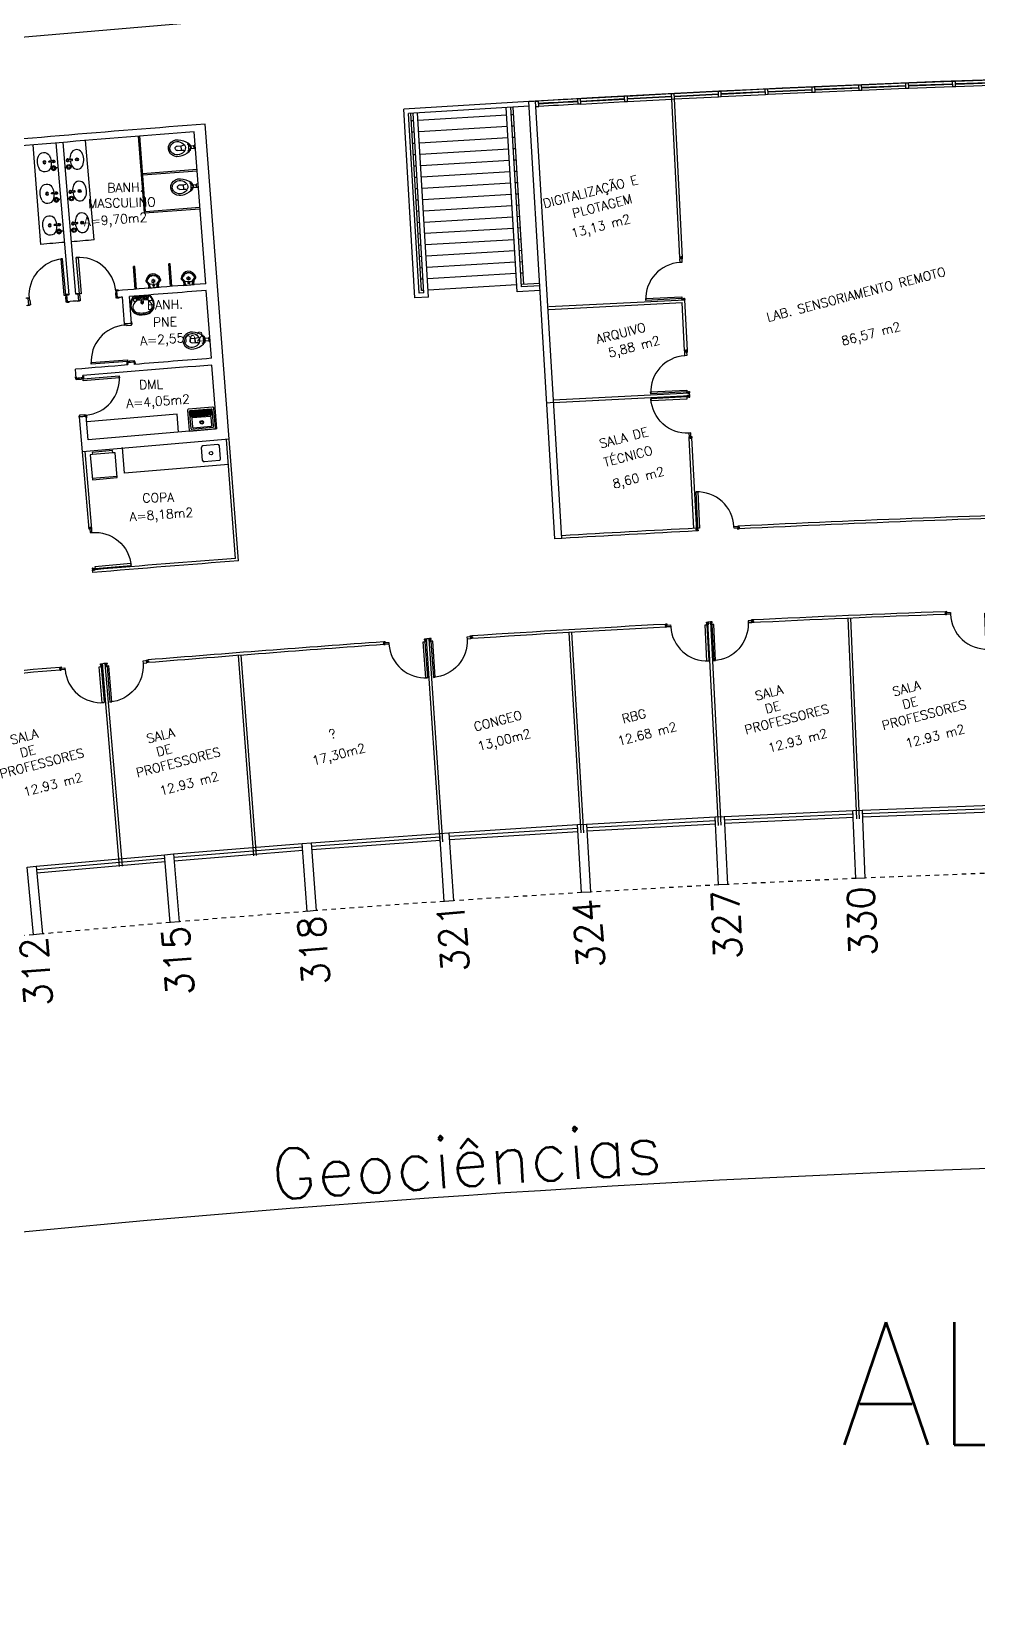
# Model space of a CAD drawing. Extents: x 26 to 324, y 73 to 188.
# Drawn here: x 146.77 to 167.63, y 88.34 to 123.06 of the extents above; entities that cross this region are included whole.
import ezdxf

# ---------------------------------------------------------------- set-up
doc = ezdxf.new("R2010")
doc.units = 0
doc.header["$LTSCALE"] = 0.01
doc.header["$MEASUREMENT"] = 0
doc.linetypes.add('HIDDEN2', pattern=[0.1875, 0.125, -0.0625])
doc.layers.get('0').update_dxf_attribs({"linetype": 'CONTINUOUS'})
doc.layers.get('DEFPOINTS').update_dxf_attribs({"linetype": 'CONTINUOUS'})
for name, color, linetype in [('ALV', 2, 'CONTINUOUS'), ('AR-ALV-C', 2, 'CONTINUOUS'), ('AR-CORRIMAO', 2, 'CONTINUOUS'), ('AR-DIV-MARM', 2, 'CONTINUOUS'), ('AR-DIVISORIA', 2, 'CONTINUOUS'), ('AR-ESCADA-V', 1, 'CONTINUOUS'), ('AR-ESQ', 2, 'CONTINUOUS'), ('AR-PIS-V', 1, 'CONTINUOUS'), ('AR-PORTAS', 1, 'CONTINUOUS'), ('AR-WC', 2, 'CONTINUOUS'), ('BANC', 2, 'CONTINUOUS'), ('coz1', 1, 'CONTINUOUS'), ('COZ2', 1, 'CONTINUOUS'), ('ESQ', 1, 'CONTINUOUS'), ('ESTR', 3, 'CONTINUOUS'), ('montante-c', 2, 'CONTINUOUS'), ('montante-v', 1, 'CONTINUOUS'), ('mov', 1, 'CONTINUOUS'), ('NOPILAR1', 2, 'CONTINUOUS'), ('pm1', 2, 'CONTINUOUS'), ('pm2', 2, 'CONTINUOUS'), ('PORTA-C', 2, 'CONTINUOUS'), ('PROJ', 1, 'HIDDEN2'), ('TEXTO', 2, 'CONTINUOUS'), ('TXT-IDENTIFICAÇÃO', 4, 'CONTINUOUS'), ('USO1', 2, 'CONTINUOUS'), ('vidro', 2, 'CONTINUOUS'), ('WC1', 1, 'CONTINUOUS'), ('WC2', 1, 'CONTINUOUS'), ('WC3', 1, 'CONTINUOUS')]:
    doc.layers.add(name, color=color, linetype=linetype)
doc.styles.add('1', font='romans.shx')
doc.styles.add('LEGENDA', font='romans.shx', dxfattribs={"height": 0.2})
doc.styles.add('NOPILAR', font='simplex.shx', dxfattribs={"height": 0.6})
doc.styles.add('UNB-100', font='simplex.shx', dxfattribs={"height": 0.2})
doc.dimstyles.new('1-600', dxfattribs={"dimtxt": 1.1, "dimasz": 2.5, "dimexe": 2, "dimexo": 4, "dimgap": 0.2, "dimtad": 1, "dimdec": 0, "dimzin": 4, "dimdsep": 46, "dimlunit": 6, "dimtxsty": '1', "dimblk1": 'NONE', "dimblk2": 'NONE', "dimsah": 1, "dimcen": 0, "dimclrd": 2, "dimclre": 2, "dimclrt": 2, "dimadec": 0, "dimazin": 0, "dimtfac": 1, "dimtdec": 0, "dimtmove": 2, "dimatfit": 3, "dimldrblk": 'NONE', "dimfxl": 0, "dimtolj": 1, "dimtzin": 0, "dimarcsym": 0})

# ---------------------------------------------------------------- blocks, each defined once
blk = doc.blocks.new('PILAR-SLC')
blk.add_lwpolyline([(0.197, -72.501), (0.197, -74.001), (-0.003, -74.001), (-0.003, -72.501)], close=True)
blk = doc.blocks.new('*D34')
at = {"color": 2, "linetype": 'ByBlock'}
for p, q in [((207.247, 99.667), (206.902, 95.18)), ((105.747, 92.742), (106.698, 88.345))]:
    blk.add_line(p, q, dxfattribs=at)
blk.add_arc((180.249, -251.983), 350.185, 85.60976, 102.19512, dxfattribs=at)
at = {"layer": 'DEFPOINTS', "color": 0, "linetype": 'ByBlock'}
for p in [(207.668, 105.151), (207.553, 103.655), (104.585, 98.118), (173.293, 98.133), (104.902, 96.652)]:
    blk.add_point(p, dxfattribs=at)
at = {"color": 2, "linetype": 'ByBlock', "insert": (156.365, 98.138), "char_height": 1.1, "attachment_point": 5, "rotation": 3.9024, "style": '1'}
blk.add_mtext('\\A1;Geociências', dxfattribs=at)
blk = doc.blocks.new('_NONE')
at = {"color": 0, "linetype": 'ByBlock'}
blk.add_circle((0, 0), 0.25, dxfattribs=at)
blk = doc.blocks.new('esq-mod1')
at = {"layer": 'montante-c'}
for p, q in [((0.956, 0.191), (1.015, 0.203)), ((0.979, 0.073), (0.956, 0.191)), ((0.979, 0.073), (1.038, 0.085)), ((1.038, 0.085), (1.015, 0.203))]:
    blk.add_line(p, q, dxfattribs=at)
at = {"layer": 'montante-v'}
for p, q in [((0, 0), (0.956, 0.191)), ((0.023, -0.118), (0.979, 0.073))]:
    blk.add_line(p, q, dxfattribs=at)
at = {"layer": 'vidro'}
for p, q in [((0.011, -0.054), (0.967, 0.137)), ((0.013, -0.064), (0.969, 0.127))]:
    blk.add_line(p, q, dxfattribs=at)
blk = doc.blocks.new('esq-mod3')
at = {"layer": 'montante-c'}
for p, q in [((0.86, -0.169), (0.867, -0.049)), ((0.92, -0.172), (0.86, -0.169)), ((0.867, -0.049), (0.927, -0.052)), ((0.92, -0.172), (0.927, -0.052))]:
    blk.add_line(p, q, dxfattribs=at)
at = {"layer": 'montante-v'}
for centre, radius, end in [((-16.304, -297.085), 297.412, 86.85884), ((-16.304, -297.084), 297.531, 86.85883)]:
    blk.add_arc(centre, radius, 86.69167, end, dxfattribs=at)
at = {"layer": 'vidro'}
for radius in [297.466, 297.476]:
    blk.add_arc((-16.304, -297.084), radius, 86.69167, 86.85883, dxfattribs=at)
blk = doc.blocks.new('BACI-01P')
at = {"layer": 'WC1'}
for p, q in [((0.114, 0.03), (0.114, -0.03)), ((0.119, 0.03), (0.114, 0.03)), ((0.119, 0.03), (0.119, 0.062)), ((0.146, 0.086), (0.146, 0.089)), ((0.119, -0.03), (0.114, -0.03)), ((0.119, -0.03), (0.119, -0.062)), ((0.146, -0.086), (0.146, -0.089))]:
    blk.add_line(p, q, dxfattribs=at)
for centre, radius, start, end in [((0.128, 0.062), 0.00909, 126.1604, 180), ((0.404, -0.315), 0.477, 122.7818, 126.1604), ((0.155, 0.089), 0.00909, 126.3358, 180), ((0.436, -0.294), 0.484, 97.6805, 126.3454), ((0.4, -0.02), 0.208, 36.8881, 97.6805), ((0.427, 0), 0.174, 320.4767, 36.8881), ((0.128, -0.062), 0.00909, 180, 233.8396), ((0.404, 0.315), 0.477, 233.8396, 237.2182), ((0.155, -0.089), 0.00909, 180, 238.9825), ((0.436, 0.294), 0.484, 233.7577, 262.3195), ((0.4, 0.021), 0.208, 262.3195, 320.8979)]:
    blk.add_arc(centre, radius, start, end, dxfattribs=at)
at = {"layer": 'WC2'}
for p, q in [((0, 0.04), (0.023, 0.04)), ((0.025, 0.035), (0.025, 0.038)), ((0.025, -0.035), (0.025, 0.035)), ((0.025, 0.035), (0.028, 0.035)), ((0.03, -0.033), (0.03, 0.033)), ((0.1, 0.03), (0.03, 0.03)), ((0.1, 0.03), (0.1, -0.03)), ((0.146, -0.086), (0.146, 0.086)), ((0, -0.04), (0.023, -0.04)), ((0.025, -0.038), (0.025, -0.035)), ((0.025, -0.035), (0.028, -0.035)), ((0.1, -0.03), (0.03, -0.03))]:
    blk.add_line(p, q, dxfattribs=at)
for centre, radius, start, end in [((0.023, 0.038), 0.002, 0, 90), ((0.028, 0.033), 0.002, 0, 90), ((0.107, 0.03), 0.00697, 0, 180), ((0.334, 0), 0.112, 147.3201, 180), ((0.334, 0), 0.112, 180, 212.6799), ((0.397, -0.04), 0.187, 54.2515, 147.3201), ((0.413, -0.018), 0.159, 41.3299, 54.2515), ((0.433, 0), 0.132, 0, 41.3299), ((0.433, 0), 0.132, 318.6701, 0), ((0.023, -0.038), 0.002, 270, 0), ((0.028, -0.033), 0.002, 270, 0), ((0.107, -0.03), 0.00697, 180, 0), ((0.397, 0.04), 0.187, 212.6799, 305.7485), ((0.413, 0.018), 0.159, 305.7485, 318.6701)]:
    blk.add_arc(centre, radius, start, end, dxfattribs=at)
at = {"layer": 'WC3'}
for p, q in [((0.146, 0.05), (0.119, 0.05)), ((0.146, 0.03), (0.119, 0.03)), ((0.261, 0.056), (0.259, 0.059)), ((0.323, 0.049), (0.261, 0.056)), ((0.323, 0.049), (0.323, -0.049)), ((0.401, 0.049), (0.323, 0.049)), ((0.146, -0.03), (0.119, -0.03)), ((0.146, -0.05), (0.119, -0.05)), ((0.261, -0.056), (0.259, -0.059)), ((0.323, -0.049), (0.261, -0.056)), ((0.401, -0.049), (0.323, -0.049))]:
    blk.add_line(p, q, dxfattribs=at)
for centre in [(0.164, 0.075), (0.164, -0.075)]:
    blk.add_circle(centre, 0.00682, dxfattribs=at)
blk.add_arc((0.401, 0), 0.0486, 270, 90, dxfattribs=at)
blk = doc.blocks.new('LVTR-01P')
at = {"layer": 'WC1'}
for centre, radius, start, end in [((0.242, -0.286), 0.518, 146.4501, 164.8885), ((-0.242, -0.286), 0.518, 15.1115, 33.5499), ((-0.054, -0.206), 0.21, 164.8885, 261.8746), ((0.054, -0.206), 0.21, 278.1254, 15.1115), ((0, 0.175), 0.595, 261.8746, 270), ((0, 0.175), 0.595, 270, 278.1254)]:
    blk.add_arc(centre, radius, start, end, dxfattribs=at)
at = {"layer": 'WC2'}
for p, q in [((0.189, 0), (-0.189, 0)), ((-0.187, -0.02), (0.187, -0.02)), ((-0.112, -0.092), (-0.017, -0.092)), ((-0.02, -0.056), (-0.012, -0.151)), ((0.02, -0.056), (0.012, -0.151)), ((0.016, -0.092), (0.116, -0.092))]:
    blk.add_line(p, q, dxfattribs=at)
for centre, radius in [((-0.15, -0.08), 0.04), ((-0.084, -0.053), 0.02), ((0.084, -0.053), 0.02)]:
    blk.add_circle(centre, radius, dxfattribs=at)
for centre, radius, start, end in [((-0.091, -0.245), 0.123, 139.4403, 252.413), ((4.92, -4.534), 6.719, 138.9341, 139.4403), ((0, -0.053), 0.02, 350.3752, 189.6248), ((0, -0.15), 0.0118, 184.8124, 355.1876), ((0.116, -0.105), 0.0126, 41.3277, 90), ((-4.92, -4.534), 6.719, 40.5597, 41.3277), ((0.091, -0.245), 0.123, 287.587, 40.5597), ((0, 0.042), 0.424, 252.413, 270), ((0, 0.042), 0.424, 270, 287.587)]:
    blk.add_arc(centre, radius, start, end, dxfattribs=at)
at = {"layer": 'WC3'}
for p, q in [((-0.152, -0.02), (-0.152, -0.04)), ((-0.148, -0.02), (-0.148, -0.04)), ((-0.148, -0.028), (-0.141, -0.041)), ((-0.148, -0.033), (-0.146, -0.04)), ((0.152, -0.02), (0.116, -0.092)), ((0.153, -0.02), (0.126, -0.097))]:
    blk.add_line(p, q, dxfattribs=at)
for centre, radius in [((-0.15, -0.08), 0.037), ((-0.084, -0.053), 0.03), ((0.084, -0.053), 0.03)]:
    blk.add_circle(centre, radius, dxfattribs=at)
for centre, radius, start, end in [((-0.053, -0.208), 0.2, 165.2817, 262.1149), ((0.242, -0.286), 0.505, 148.2072, 165.2817), ((5.281, -4.072), 6.719, 143.9696, 144.4403), ((0, -0.145), 0.0315, 117.9488, 62.7672), ((0, -0.053), 0.03, 308.8043, 231.1957), ((0, -0.145), 0.021, 130.9255, 50.2909), ((0.053, -0.208), 0.2, 277.8851, 14.7183), ((0.132, -0.115), 0.0137, 36.1653, 98.2711), ((-5.281, -4.072), 6.719, 35.5597, 36.1653), ((-0.242, -0.286), 0.505, 14.7183, 31.7928), ((0, 0.175), 0.587, 262.1149, 270), ((0, 0.175), 0.587, 270, 277.8851)]:
    blk.add_arc(centre, radius, start, end, dxfattribs=at)
blk = doc.blocks.new('MCTR-01p')
at = {"layer": 'WC1'}
for p, q in [((0.113, 0), (-0.113, 0)), ((-0.121, -0.097), (-0.16, -0.144)), ((-0.117, -0.006), (-0.103, -0.032)), ((0.117, -0.006), (0.103, -0.032)), ((0.121, -0.097), (0.16, -0.144))]:
    blk.add_line(p, q, dxfattribs=at)
blk.add_circle((0, -0.046), 0.019, dxfattribs=at)
for centre, radius, start, end in [((-0.113, -0.004), 0.00402, 90, 208.6993), ((0.113, -0.004), 0.00402, 331.3007, 90), ((-0.141, -0.16), 0.0251, 139.851, 195.7705), ((0.027, -0.112), 0.199, 195.7705, 262.231), ((0.051, -0.11), 0.173, 153.1667, 175.8553), ((-0.027, -0.112), 0.199, 277.769, 344.2295), ((-0.051, -0.11), 0.173, 4.1447, 26.8333), ((0.141, -0.16), 0.0251, 344.2295, 40.149)]:
    blk.add_arc(centre, radius, start, end, dxfattribs=at)
at = {"layer": 'WC2'}
for p, q in [((-0.08, -0.085), (-0.139, -0.154)), ((-0.093, -0.064), (-0.121, -0.097)), ((-0.103, -0.032), (-0.083, -0.032)), ((-0.095, -0.067), (-0.077, -0.014)), ((-0.077, -0.014), (-0.081, -0.077)), ((0.077, -0.082), (-0.077, -0.082)), ((0.077, -0.014), (0.081, -0.077)), ((0.095, -0.067), (0.077, -0.014)), ((0.08, -0.085), (0.139, -0.154)), ((0.103, -0.032), (0.083, -0.032)), ((0.093, -0.064), (0.121, -0.097))]:
    blk.add_line(p, q, dxfattribs=at)
for centre, radius in [((-0.113, -0.199), 0.00453), ((-0.087, -0.228), 0.00453), ((-0.045, -0.255), 0.00453), ((-0.031, -0.147), 0.00453), ((-0.022, -0.123), 0.00453), ((-0.022, -0.17), 0.00453), ((0, -0.046), 0.0162), ((0.022, -0.123), 0.00453), ((0.022, -0.17), 0.00453), ((0.031, -0.147), 0.00453), ((0.045, -0.255), 0.00453), ((0.087, -0.228), 0.00453), ((0.113, -0.199), 0.00453)]:
    blk.add_circle(centre, radius, dxfattribs=at)
for centre, radius, start, end in [((-0.057, -0.018), 0.02, 115.5204, 169.5817), ((0.057, -0.018), 0.02, 10.4183, 64.4796), ((-0.12, -0.17), 0.024, 139.851, 200.6324), ((0.024, -0.104), 0.175, 198.2723, 262.1141), ((-0.142, -0.022), 0.0647, 319.851, 355.9846), ((-0.077, -0.078), 0.00402, 175.9846, 270), ((-0.072, -0.094), 0.012, 89.3581, 133.3239), ((0, -0.114), 0.00453, 90, 270), ((0, -0.147), 0.00453, 90, 270), ((0, -0.179), 0.00453, 90, 270), ((0, -0.266), 0.00453, 91.7832, 268.2168), ((0, -0.114), 0.00453, 270, 90), ((0, -0.147), 0.00453, 270, 90), ((-0.024, -0.104), 0.175, 277.8859, 341.7277), ((0, -0.179), 0.00453, 270, 90), ((0, -0.266), 0.00453, 271.7832, 88.2168), ((0.072, -0.094), 0.012, 46.6761, 90.6419), ((0.077, -0.078), 0.00402, 270, 4.0154), ((0.142, -0.022), 0.0647, 184.0154, 220.149), ((0.12, -0.17), 0.024, 339.3676, 40.149)]:
    blk.add_arc(centre, radius, start, end, dxfattribs=at)
blk = doc.blocks.new('CUBA-01P')
at = {"layer": 'WC1'}
blk.add_circle((-0.15, -0.08), 0.05, dxfattribs=at)
for centre, radius, start, end in [((-0.083, -0.273), 0.134, 116.4054, 243.5946), ((0, -0.44), 0.32, 92.8226, 116.4054), ((0, -0.44), 0.32, 63.5946, 87.2424), ((0.083, -0.273), 0.134, 296.4054, 63.5946), ((0, -0.106), 0.32, 243.5946, 296.4054)]:
    blk.add_arc(centre, radius, start, end, dxfattribs=at)
at = {"layer": 'WC2'}
for p, q in [((-0.155, 0), (-0.155, -0.03)), ((-0.145, 0), (-0.145, -0.03)), ((-0.02, -0.068), (-0.012, -0.165)), ((0.02, -0.068), (0.012, -0.165))]:
    blk.add_line(p, q, dxfattribs=at)
for centre, radius in [((-0.15, -0.08), 0.03), ((0, -0.273), 0.033), ((0, -0.273), 0.0212), ((0, -0.068), 0.02)]:
    blk.add_circle(centre, radius, dxfattribs=at)
for centre, radius, start, end in [((0, -0.068), 0.03, 306.4013, 232.6706), ((0, -0.165), 0.012, 180, 10.1205)]:
    blk.add_arc(centre, radius, start, end, dxfattribs=at)
blk = doc.blocks.new('GLDR-04P')
at = {"layer": 'coz1'}
for p, q in [((-225, 0), (-225, -50)), ((225, 0), (-225, 0)), ((225, -50), (225, 0)), ((-275, -50), (-275, -600)), ((-225, -50), (-275, -50)), ((275, -50), (225, -50)), ((275, -600), (275, -50)), ((-275, -600), (275, -600))]:
    blk.add_line(p, q, dxfattribs=at)
at = {"layer": 'COZ2'}
for p, q in [((225, -50), (-225, -50)), ((-275, -570), (275, -570))]:
    blk.add_line(p, q, dxfattribs=at)
blk = doc.blocks.new('pm80-div-01p')
at = {"layer": 'mov'}
blk.add_arc((0.0575, 0.03), 0.8, 360, 90, dxfattribs=at)
at = {"layer": 'PORTA-C'}
for p, q in [((0.031, 0.0085), (0.031, 0.03)), ((0.031, 0.03), (0.055, 0.03)), ((0.037, 0.0085), (0.031, 0.0085)), ((0.037, -0.0085), (0.037, 0.0085)), ((0.056, 0.029), (0.056, -0.011)), ((0.944, 0.029), (0.944, -0.011)), ((0.969, 0.03), (0.945, 0.03)), ((0.963, 0.0085), (0.969, 0.0085)), ((0.963, -0.0085), (0.963, 0.0085)), ((0.969, 0.0085), (0.969, 0.03)), ((0.031, -0.03), (0.031, -0.0085)), ((0.031, -0.0085), (0.037, -0.0085)), ((0.065, -0.03), (0.031, -0.03)), ((0.056, -0.011), (0.065, -0.011)), ((0.066, -0.012), (0.066, -0.029)), ((0.934, -0.012), (0.934, -0.029)), ((0.944, -0.011), (0.935, -0.011)), ((0.935, -0.03), (0.969, -0.03)), ((0.969, -0.0085), (0.963, -0.0085)), ((0.969, -0.03), (0.969, -0.0085))]:
    blk.add_line(p, q, dxfattribs=at)
for points in [[(0.0975, 0.03), (0.0575, 0.03), (0.0575, 0.83), (0.0975, 0.83)], [(0.021, -0.008), (0.021, 0.008), (0.0365, 0.008), (0.0365, -0.008)], [(0.8585, -0.01), (0.8585, 0.03), (0.9425, 0.03), (0.9425, -0.01)], [(0.979, -0.008), (0.979, 0.008), (0.9635, 0.008), (0.9635, -0.008)]]:
    blk.add_lwpolyline(points, close=True, dxfattribs=at)
for centre, start, end in [((0.055, 0.029), 360, 90), ((0.945, 0.029), 90, 180), ((0.065, -0.012), 0, 90), ((0.065, -0.029), 270, 0), ((0.935, -0.012), 90, 180), ((0.935, -0.029), 180, 270)]:
    blk.add_arc(centre, 0.001, start, end, dxfattribs=at)
blk = doc.blocks.new('pm80-alv-01p')
at = {"layer": 'mov'}
blk.add_arc((0.027, 0.075), 0.8, 360, 90, dxfattribs=at)
at = {"layer": 'pm1'}
blk.add_lwpolyline([(0.067, 0.875), (0.067, 0.075), (0.027, 0.075), (0.027, 0.875)], close=True, dxfattribs=at)
at = {"layer": 'pm2'}
for points in [[(-0.034, 0.086), (0.016, 0.086), (0.016, 0.076), (-0.034, 0.076)], [(0.026, 0.075), (0.026, 0.034), (0.036, 0.034), (0.036, -0.075), (0.001, -0.075), (0.001, 0.075)], [(0.828, 0.075), (0.828, 0.034), (0.818, 0.034), (0.818, -0.075), (0.853, -0.075), (0.853, 0.075)], [(0.888, 0.086), (0.838, 0.086), (0.838, 0.076), (0.888, 0.076)], [(-0.034, -0.076), (0.016, -0.076), (0.016, -0.086), (-0.034, -0.086)], [(0.888, -0.076), (0.838, -0.076), (0.838, -0.086), (0.888, -0.086)]]:
    blk.add_lwpolyline(points, close=True, dxfattribs=at)
blk = doc.blocks.new('CUBA-02P')
at = {"layer": 'coz1'}
for p, q in [((-0.2, 0.415), (-0.2, 0.125)), ((-0.17, 0.445), (0.17, 0.445)), ((0.2, 0.415), (0.2, 0.125)), ((-0.17, 0.095), (0.17, 0.095))]:
    blk.add_line(p, q, dxfattribs=at)
blk.add_circle((0, 0.27), 0.04, dxfattribs=at)
for centre, start, end in [((-0.17, 0.415), 90, 180), ((0.17, 0.415), 0, 90), ((-0.17, 0.125), 180, 270), ((0.17, 0.125), 270, 0)]:
    blk.add_arc(centre, 0.03, start, end, dxfattribs=at)
blk = doc.blocks.new('tq-01p')
at = {"layer": 'coz1'}
blk.add_lwpolyline([(-0.265, -0.485), (0.265, -0.485, 0.4142136), (0.295, -0.455), (0.295, -0.01, 0.4142136), (0.285, 0), (-0.285, 0, 0.4142136), (-0.295, -0.01), (-0.295, -0.455, 0.4142136)], format="xyb", close=True, dxfattribs=at)
for points in [[(0.255, -0.2769), (0.255, -0.06, 0.4142136), (0.235, -0.04), (-0.235, -0.04, 0.4142136), (-0.255, -0.06), (-0.255, -0.2769)], [(-0.255, -0.2784), (-0.255, -0.2965, 0.4142136), (-0.245, -0.3065), (-0.2325, -0.3065), (0.231, -0.3065), (0.245, -0.3065, 0.4142136), (0.255, -0.2965), (0.255, -0.2784)]]:
    blk.add_lwpolyline(points, format="xyb", dxfattribs=at)
blk.add_circle((0, -0.17), 0.04, dxfattribs=at)
at = {"layer": 'COZ2'}
for p, q in [((-0.2355, -0.3095), (-0.2355, -0.3175)), ((-0.2325, -0.3205), (-0.009, -0.3205)), ((-0.006, -0.3175), (-0.006, -0.3095)), ((0.0045, -0.3095), (0.0045, -0.3175)), ((0.234, -0.3175), (0.234, -0.3095))]:
    blk.add_line(p, q, dxfattribs=at)
for points in [[(-0.255, -0.305), (-0.255, -0.425, 0.4142136), (-0.235, -0.445)], [(-0.235, -0.445), (0.235, -0.445, 0.4142136), (0.255, -0.425), (0.255, -0.305, 0.4142136)]]:
    blk.add_lwpolyline(points, format="xyb", dxfattribs=at)
for points in [[(-0.2325, -0.3405), (-0.009, -0.3405, 0.4142136), (-0.006, -0.3375), (-0.006, -0.3295, 0.4142136), (-0.009, -0.3265), (-0.2325, -0.3265, 0.4142136), (-0.2355, -0.3295), (-0.2355, -0.3375, 0.4142136)], [(-0.2325, -0.3605), (-0.009, -0.3605, 0.4142136), (-0.006, -0.3575), (-0.006, -0.3495, 0.4142136), (-0.009, -0.3465), (-0.2325, -0.3465, 0.4142136), (-0.2355, -0.3495), (-0.2355, -0.3575, 0.4142136)], [(-0.195, -0.285), (0.195, -0.285, 0.4142136), (0.215, -0.265), (0.215, -0.085, 0.4142136), (0.195, -0.065), (-0.195, -0.065, 0.4142136), (-0.215, -0.085), (-0.215, -0.265, 0.4142136)], [(0.0075, -0.3405), (0.231, -0.3405, 0.4142136), (0.234, -0.3375), (0.234, -0.3295, 0.4142136), (0.231, -0.3265), (0.0075, -0.3265, 0.4142136), (0.0045, -0.3295), (0.0045, -0.3375, 0.4142136)], [(0.0075, -0.3605), (0.231, -0.3605, 0.4142136), (0.234, -0.3575), (0.234, -0.3495, 0.4142136), (0.231, -0.3465), (0.0075, -0.3465, 0.4142136), (0.0045, -0.3495), (0.0045, -0.3575, 0.4142136)], [(-0.2325, -0.3805), (-0.009, -0.3805, 0.4142136), (-0.006, -0.3775), (-0.006, -0.3695, 0.4142136), (-0.009, -0.3665), (-0.2325, -0.3665, 0.4142136), (-0.2355, -0.3695), (-0.2355, -0.3775, 0.4142136)], [(-0.2325, -0.4005), (-0.009, -0.4005, 0.4142136), (-0.006, -0.3975), (-0.006, -0.3895, 0.4142136), (-0.009, -0.3865), (-0.2325, -0.3865, 0.4142136), (-0.2355, -0.3895), (-0.2355, -0.3975, 0.4142136)], [(-0.2325, -0.4205), (-0.009, -0.4205, 0.4142136), (-0.006, -0.4175), (-0.006, -0.4095, 0.4142136), (-0.009, -0.4065), (-0.2325, -0.4065, 0.4142136), (-0.2355, -0.4095), (-0.2355, -0.4175, 0.4142136)], [(-0.2325, -0.4405), (-0.009, -0.4405, 0.4142136), (-0.006, -0.4375), (-0.006, -0.4295, 0.4142136), (-0.009, -0.4265), (-0.2325, -0.4265, 0.4142136), (-0.2355, -0.4295), (-0.2355, -0.4375, 0.4142136)], [(0.0075, -0.3805), (0.231, -0.3805, 0.4142136), (0.234, -0.3775), (0.234, -0.3695, 0.4142136), (0.231, -0.3665), (0.0075, -0.3665, 0.4142136), (0.0045, -0.3695), (0.0045, -0.3775, 0.4142136)], [(0.0075, -0.4005), (0.231, -0.4005, 0.4142136), (0.234, -0.3975), (0.234, -0.3895, 0.4142136), (0.231, -0.3865), (0.0075, -0.3865, 0.4142136), (0.0045, -0.3895), (0.0045, -0.3975, 0.4142136)], [(0.0075, -0.4205), (0.231, -0.4205, 0.4142136), (0.234, -0.4175), (0.234, -0.4095, 0.4142136), (0.231, -0.4065), (0.0075, -0.4065, 0.4142136), (0.0045, -0.4095), (0.0045, -0.4175, 0.4142136)], [(0.0075, -0.4405), (0.231, -0.4405, 0.4142136), (0.234, -0.4375), (0.234, -0.4295, 0.4142136), (0.231, -0.4265), (0.0075, -0.4265, 0.4142136), (0.0045, -0.4295), (0.0045, -0.4375, 0.4142136)]]:
    blk.add_lwpolyline(points, format="xyb", close=True, dxfattribs=at)
blk.add_lwpolyline([(0.0075, -0.3205), (0.231, -0.3205)], dxfattribs=at)
blk.add_circle((0, -0.17), 0.028, dxfattribs=at)
for centre, start, end in [((-0.2325, -0.3095), 90, 180), ((-0.2325, -0.3175), 180, 270), ((-0.009, -0.3095), 0, 90), ((-0.009, -0.3175), 270, 0), ((0.0075, -0.3095), 90, 180), ((0.0075, -0.3175), 180, 270), ((0.231, -0.3095), 0, 90), ((0.231, -0.3175), 270, 0)]:
    blk.add_arc(centre, 0.003, start, end, dxfattribs=at)

msp = doc.modelspace()

# ---------------------------------------------------------------- linework, layer by layer
at = {"layer": 'ALV'}
msp.add_arc((181.676, -277.331), 399.561, 87.01536, 93.43465, dxfattribs=at)
at = {"layer": 'AR-ALV-C'}
for p, q in [((158.315, 111.87), (157.738, 121.513)), ((158.465, 111.879), (157.888, 121.522)), ((150.611, 117.497), (150.354, 120.847)), ((151.13, 114.065), (150.6, 121.016)), ((147.598, 117.253), (147.314, 120.601)), ((147.748, 117.266), (147.464, 120.614)), ((148.663, 117.193), (148.651, 117.342)), ((150.737, 115.852), (150.622, 117.347)), ((147.561, 117.1), (147.548, 117.249)), ((147.81, 117.121), (147.797, 117.27)), ((148.823, 116.609), (148.778, 117.201)), ((148.973, 116.621), (148.927, 117.213)), ((147.754, 115.41), (147.737, 115.609)), ((148.893, 115.706), (148.889, 115.755)), ((149.042, 115.718), (149.038, 115.768)), ((150.856, 114.293), (150.748, 115.702)), ((147.904, 115.423), (147.9, 115.472)), ((147.892, 113.791), (147.826, 114.561)), ((148.02, 114.052), (147.976, 114.574)), ((158.285, 114.874), (158.136, 114.865)), ((150.856, 114.293), (148.02, 114.052)), ((151.13, 114.065), (147.892, 113.791)), ((158.465, 111.879), (158.315, 111.87))]:
    msp.add_line(p, q, dxfattribs=at)
for centre, radius, start, end in [((180.222, -253.128), 375.314, 93.41165, 93.43455), ((179.076, -253.216), 375.314, 94.35125, 95.33494), ((179.076, -253.216), 375.164, 94.39079, 95.30303), ((174.865, -200.64), 319.06, 94.35969, 94.71276), ((179.076, -253.216), 371.654, 94.39083, 94.65291), ((179.076, -253.216), 371.804, 94.85659, 94.86429), ((179.076, -253.216), 371.654, 94.82576, 94.8643), ((179.076, -253.216), 371.804, 94.82577, 94.83347), ((154.049, 50.691), 66.718, 94.53126, 94.62994), ((179.075, -253.21), 371.054, 94.65334, 94.6765), ((179.076, -253.216), 370.154, 94.67721, 94.85664), ((179.076, -253.216), 370.004, 94.39085, 94.83341), ((179.076, -253.216), 370.204, 94.65395, 94.67717), ((179.076, -253.216), 370.154, 94.39084, 94.65399), ((179.076, -253.216), 369.954, 94.83341, 94.85664), ((179.089, -253.368), 369.254, 94.83339, 94.85664)]:
    msp.add_arc(centre, radius, start, end, dxfattribs=at)
at = {"layer": 'AR-CORRIMAO'}
for p, q in [((157.738, 121.513), (154.978, 121.348)), ((155.227, 117.185), (154.978, 121.348)), ((157.744, 121.413), (155.084, 121.254)), ((155.321, 117.291), (155.084, 121.254)), ((155.421, 117.297), (155.183, 121.26)), ((155.526, 117.203), (155.283, 121.266)), ((157.483, 117.32), (157.24, 121.383)), ((157.577, 117.426), (157.34, 121.389)), ((157.987, 117.35), (157.483, 117.32)), ((157.981, 117.45), (157.577, 117.426)), ((155.526, 117.203), (155.227, 117.185)), ((155.421, 117.297), (155.321, 117.291))]:
    msp.add_line(p, q, dxfattribs=at)
at = {"layer": 'AR-DIV-MARM'}
for p, q in [((149.257, 119.058), (149.127, 120.753)), ((149.285, 119.091), (149.157, 120.755)), ((149.221, 119.928), (150.417, 120.02)), ((149.223, 119.898), (150.419, 119.99)), ((149.257, 119.058), (150.484, 119.152)), ((149.285, 119.091), (150.481, 119.182)), ((149.055, 117.378), (149.017, 117.876)), ((149.085, 117.38), (149.047, 117.878)), ((149.833, 117.437), (149.795, 117.936)), ((149.863, 117.44), (149.825, 117.938))]:
    msp.add_line(p, q, dxfattribs=at)
for centre in [(174.705, -200.65), (175.483, -200.591)]:
    msp.add_arc(centre, 319.56, 94.60537, 94.61075, dxfattribs=at)
at = {"layer": 'AR-DIVISORIA'}
for p, q in [((161.069, 118.075), (160.889, 121.568)), ((161.129, 118.078), (160.949, 121.571)), ((158.176, 116.991), (161.177, 117.145)), ((158.179, 116.931), (161.12, 117.082)), ((161.175, 116.018), (161.12, 117.082)), ((161.235, 116.021), (161.177, 117.145)), ((158.282, 114.934), (161.283, 115.088)), ((158.285, 114.874), (161.286, 115.028)), ((161.286, 115.028), (161.283, 115.088)), ((151.27, 111.44), (151.07, 114.06)), ((151.334, 111.384), (151.13, 114.065)), ((161.377, 112.101), (161.274, 114.092)), ((161.44, 112.044), (161.334, 114.095)), ((148.037, 112.081), (147.892, 113.791)), ((148.096, 112.086), (147.951, 113.796)), ((148.118, 111.125), (148.113, 111.185)), ((164.971, 105.693), (164.779, 110.119)), ((165.031, 105.696), (164.839, 110.122)), ((158.893, 105.383), (158.629, 109.805)), ((158.953, 105.387), (158.689, 109.809)), ((161.92, 105.551), (161.689, 110.035)), ((161.98, 105.554), (161.749, 110.038)), ((155.784, 105.184), (155.478, 109.664)), ((155.843, 105.188), (155.538, 109.668)), ((148.712, 104.642), (148.333, 109.116)), ((148.772, 104.648), (148.393, 109.121)), ((151.674, 104.881), (151.336, 109.298)), ((151.734, 104.886), (151.396, 109.303))]:
    msp.add_line(p, q, dxfattribs=at)
for centre, radius, start, end in [((180.222, -253.128), 365.714, 91.52245, 92.79765), ((180.222, -253.128), 365.654, 91.52245, 92.79766), ((180.222, -253.128), 365.714, 92.9444, 93.41133), ((180.222, -253.128), 365.654, 92.94439, 93.41132), ((179.076, -253.216), 365.714, 94.36055, 94.84737), ((179.076, -253.216), 365.654, 94.35115, 94.85677), ((180.222, -253.128), 363.574, 92.09557, 92.78227), ((180.222, -253.128), 363.634, 92.09556, 92.77028), ((180.222, -253.128), 363.634, 93.06878, 93.74344), ((180.222, -253.128), 363.574, 93.06879, 93.74343), ((180.427, -253.117), 363.634, 92.94436, 92.95382), ((197.64, -487.121), 598.275, 94.131498, 94.631238), ((197.641, -487.135), 598.228, 94.13152, 94.631221), ((180.222, -253.128), 363.634, 93.89232, 93.90178), ((164.96, -105.592), 215.345, 94.67937, 95.51243), ((179.076, -253.216), 363.634, 94.84029, 94.84974), ((164.96, -105.59), 215.283, 94.6793, 95.51238)]:
    msp.add_arc(centre, radius, start, end, dxfattribs=at)
at = {"layer": 'AR-ESCADA-V'}
for p, q in [((157.25, 121.213), (155.293, 121.096)), ((157.4, 121.222), (157.35, 121.219)), ((157.624, 117.479), (157.39, 121.392)), ((155.194, 121.09), (155.144, 121.087)), ((155.209, 120.841), (155.159, 120.838)), ((157.265, 120.964), (155.308, 120.847)), ((157.415, 120.973), (157.365, 120.97)), ((155.223, 120.591), (155.174, 120.588)), ((157.28, 120.714), (155.323, 120.597)), ((157.295, 120.465), (155.338, 120.348)), ((157.43, 120.723), (157.38, 120.72)), ((157.444, 120.474), (157.395, 120.471)), ((155.238, 120.342), (155.188, 120.339)), ((157.31, 120.215), (155.353, 120.098)), ((157.459, 120.224), (157.409, 120.221)), ((155.253, 120.092), (155.203, 120.089)), ((155.268, 119.842), (155.218, 119.84)), ((157.325, 119.966), (155.368, 119.848)), ((157.474, 119.974), (157.424, 119.972)), ((155.283, 119.593), (155.233, 119.59)), ((157.34, 119.716), (155.383, 119.599)), ((157.354, 119.466), (155.398, 119.349)), ((157.489, 119.725), (157.439, 119.722)), ((157.504, 119.475), (157.454, 119.472)), ((155.298, 119.343), (155.248, 119.34)), ((155.313, 119.094), (155.263, 119.091)), ((157.369, 119.217), (155.413, 119.1)), ((157.519, 119.226), (157.469, 119.223)), ((155.328, 118.844), (155.278, 118.841)), ((157.384, 118.967), (155.428, 118.85)), ((157.534, 118.976), (157.484, 118.973)), ((157.549, 118.727), (157.499, 118.724)), ((155.343, 118.595), (155.293, 118.592)), ((157.399, 118.718), (155.443, 118.601)), ((157.414, 118.468), (155.458, 118.351)), ((157.564, 118.477), (157.514, 118.474)), ((155.358, 118.345), (155.308, 118.342)), ((155.373, 118.096), (155.323, 118.093)), ((157.429, 118.219), (155.473, 118.102)), ((157.579, 118.228), (157.529, 118.225)), ((155.388, 117.846), (155.338, 117.843)), ((157.444, 117.969), (155.488, 117.852)), ((157.459, 117.72), (155.502, 117.602)), ((157.594, 117.978), (157.544, 117.975)), ((157.609, 117.729), (157.559, 117.726)), ((155.403, 117.597), (155.353, 117.594))]:
    msp.add_line(p, q, dxfattribs=at)
at = {"layer": 'AR-PIS-V'}
for p, q in [((155.368, 117.344), (155.134, 121.257)), ((155.418, 117.347), (155.368, 117.344)), ((157.474, 117.47), (155.517, 117.353)), ((157.978, 117.5), (157.574, 117.476))]:
    msp.add_line(p, q, dxfattribs=at)
at = {"layer": 'AR-WC'}
for p, q in [((146.973, 118.364), (146.803, 120.558)), ((148.148, 118.464), (147.962, 120.656)), ((149.979, 114.62), (147.986, 114.451)), ((150.013, 114.221), (149.979, 114.62)), ((148.82, 113.317), (148.777, 113.885)), ((151.112, 113.512), (148.82, 113.317))]:
    msp.add_line(p, q, dxfattribs=at)
for centre, start, end in [((179.085, -253.918), 94.8489, 94.93), ((179.135, -253.914), 94.75684, 94.83352)]:
    msp.add_arc(centre, 373.664, start, end, dxfattribs=at)
at = {"layer": 'BANC'}
msp.add_line((145.054, 122.812), (151.436, 123.354), dxfattribs=at)
at = {"layer": 'ESQ'}
for p, q in [((165.092, 105.888), (167.934, 105.997)), ((165.095, 105.813), (167.937, 105.922)), ((155.975, 105.385), (158.813, 105.567)), ((159.013, 105.579), (161.852, 105.736)), ((159.017, 105.504), (161.856, 105.661)), ((159.021, 105.429), (161.86, 105.586)), ((162.052, 105.746), (164.892, 105.879)), ((162.055, 105.671), (164.896, 105.804)), ((162.059, 105.596), (164.899, 105.729)), ((165.098, 105.738), (167.94, 105.847)), ((152.94, 105.166), (155.776, 105.372)), ((152.945, 105.091), (155.781, 105.297)), ((152.95, 105.017), (155.787, 105.222)), ((155.98, 105.311), (158.818, 105.492)), ((155.985, 105.236), (158.823, 105.417)), ((146.874, 104.65), (149.707, 104.904)), ((149.906, 104.921), (152.74, 105.151)), ((149.912, 104.846), (152.746, 105.076)), ((149.918, 104.772), (152.752, 105.001)), ((146.881, 104.576), (149.713, 104.829)), ((146.888, 104.501), (149.72, 104.755))]:
    msp.add_line(p, q, dxfattribs=at)
at = {"layer": 'montante-c'}
for p, q in [((157.888, 121.522), (157.948, 121.525)), ((157.955, 121.406), (157.948, 121.525)), ((157.895, 121.402), (157.955, 121.406))]:
    msp.add_line(p, q, dxfattribs=at)
at = {"layer": 'PROJ'}
for p, q in [((167.985, 104.498), (165.156, 104.389)), ((161.929, 104.238), (159.102, 104.081)), ((164.956, 104.381), (162.128, 104.248)), ((155.878, 103.875), (153.054, 103.671)), ((158.902, 104.069), (156.077, 103.889)), ((152.855, 103.655), (150.033, 103.427)), ((146.815, 103.138), (143.998, 102.861)), ((149.834, 103.41), (147.014, 103.157))]:
    msp.add_line(p, q, dxfattribs=at)

# ---------------------------------------------------------------- block references
at = {"layer": 'AR-ESQ'}
for name, p, rotation in [('esq-mod1', (160.944, 121.692), 351.6092556698516), ('esq-mod1', (161.977, 121.745), 351.4608734905702), ('esq-mod1', (163.011, 121.794), 351.3124941114996), ('esq-mod1', (164.044, 121.841), 351.1630499712239), ('esq-mod1', (165.078, 121.886), 351.0814050160103), ('esq-mod1', (166.112, 121.928), 350.8016569845339), ('esq-mod1', (167.151, 121.966), 350.7182129973249), ('esq-mod3', (157.951, 121.525), 6.56781401491852), ('esq-mod1', (158.877, 121.579), 351.9060174733965), ('esq-mod1', (159.91, 121.637), 351.7587135576093)]:
    msp.add_blockref(name, p, dxfattribs=dict(at, rotation=rotation))
at = {"layer": 'AR-PORTAS'}
for name, p, xscale, yscale, zscale, rotation in [('pm80-alv-01p', (147.556, 117.174), -1.005240804374219, 1.00524080437026, 1.005240804371966, 4.903719339769896), ('pm80-alv-01p', (147.803, 117.195), 1.005240804372593, 1.005240804370261, 1.005240804371966, 4.78246869434863), ('pm80-div-01p', (161.148, 117.113), 0.996004571042674, 0.9960045710467965, 0.9960045710408264, 92.94991220172086), ('pm80-alv-01p', (148.964, 115.76), 1.00504287251005, 1.005042872508057, 1.005042872505871, 94.36079731924177), ('pm80-div-01p', (161.254, 115.056), 0.9960045710459375, 0.9960045710467963, 0.9960045710408264, 92.9443096568321), ('pm80-div-01p', (161.254, 115.058), -0.9959609697533608, 0.9959609697543786, 0.9959609697517254, 92.94991220444315), ('pm80-div-01p', (161.407, 112.073), 0.9985809003848297, 0.9985809003846957, 0.9985809003820734, 2.709965651102598), ('pm80-div-01p', (148.145, 111.157), -0.995538070763976, 0.9955380707688166, 0.9955380707618396, 274.8461791186578), ('pm80-div-01p', (161.719, 110.006), -0.996306765207965, 0.9963067651988247, 0.9963067652052757, 182.8728171821626), ('pm80-div-01p', (167.892, 110.268), 0.9964184943844243, 0.996418494381941, 0.9964184943821328, 182.0697627669534), ('pm80-div-01p', (155.52, 109.637), -0.9963067652045446, 0.9963067651988253, 0.9963067652052757, 183.8034755537014), ('pm80-div-01p', (161.721, 110.006), 0.9964184943815005, 0.9964184943819427, 0.9964184943821328, 183.0178688462509), ('pm80-div-01p', (155.502, 109.636), 0.996418494380469, 0.9964184943819414, 0.9964184943821328, 183.9778825002218), ('pm80-div-01p', (148.356, 109.088), 0.9955716984266089, 0.9955716984259201, 0.9955716984274229, 184.9249403860201), ('pm80-div-01p', (148.374, 109.09), -0.9963328157611976, 0.9963328157609807, 0.9963328157614919, 184.7516697796538)]:
    msp.add_blockref(name, p, dxfattribs=dict(at, xscale=xscale, yscale=yscale, zscale=zscale, rotation=rotation))
at = {"layer": 'AR-PORTAS', "rotation": 274.8449866691887}
msp.add_blockref('pm80-alv-01p', (147.829, 115.417), dxfattribs=at)
at = {"layer": 'AR-WC'}
for name, p, xscale, yscale, zscale, rotation in [('CUBA-01P', (147.498, 120.215), 0.9965791955600923, 0.9965791955619352, 0.9965791955645842, 94.84583416032613), ('BACI-01P', (150.384, 120.515), -0.9965791943163886, 0.9965791943250224, 0.9965791943181959, 4.378511669420497), ('CUBA-01P', (147.324, 120.2), -0.9965791955622467, 0.9965791955619351, 0.9965791955645842, 274.8403538733392), ('CUBA-01P', (147.557, 119.518), 0.9965791955600923, 0.9965791955619352, 0.9965791955645842, 94.84583416032613), ('BACI-01P', (150.436, 119.657), -0.9965791943163886, 0.9965791943250224, 0.9965791943181959, 4.378511669420497), ('CUBA-01P', (147.383, 119.503), -0.9965791955622467, 0.9965791955619351, 0.9965791955645842, 274.8403538733392), ('CUBA-01P', (147.442, 118.805), -0.9965791955622467, 0.9965791955619351, 0.9965791955645842, 274.8403538733392), ('CUBA-01P', (147.615, 118.82), 0.9965791955600923, 0.9965791955619352, 0.9965791955645842, 94.84583416032613), ('MCTR-01p', (149.466, 117.409), 0.9994659928683772, 0.9994659928634069, 0.9994659928662629, 184.4258628474739), ('MCTR-01p', (150.243, 117.469), 0.9994659928683772, 0.9994659928634069, 0.9994659928662629, 184.4258628474739), ('LVTR-01P', (149.197, 117.232), 0.9969866232627134, 0.9969866232568168, 0.9969866232626089, 4.554335886066879), ('BACI-01P', (150.704, 116.274), 0.9965791943158494, 0.9965791943250226, 0.9965791943181959, 184.3954387262619), ('tq-01p', (150.538, 114.271), 0.996522337466264, 0.9965223374601921, 0.996522337463391, 184.8461766855766), ('CUBA-02P', (150.705, 114.028), 0.9965791941153971, 0.9965791941212965, 0.9965791941192651, 184.8458341558807), ('GLDR-04P', (148.334, 113.796), 0.0009999479763892506, 0.0009999479807447642, 0.000999947973479129, 4.845833841755251)]:
    msp.add_blockref(name, p, dxfattribs=dict(at, xscale=xscale, yscale=yscale, zscale=zscale, rotation=rotation))
at = {"layer": 'ESTR'}
for p, rotation in [((158.148, 178.143), 2.926829268292681), ((161.805, 178.315), 2.439024390243902), ((154.493, 177.939), 3.414634146341463), ((147.188, 177.439), 4.390243902439023), ((150.84, 177.705), 3.902439024390244), ((143.54, 177.143), 4.878048780487804), ((139.893, 176.815), 5.365853658536585)]:
    msp.add_blockref('PILAR-SLC', p, dxfattribs=dict(at, rotation=rotation))

# ---------------------------------------------------------------- texts
at = {"layer": 'NOPILAR1', "style": 'NOPILAR'}
for s, rotation, p in [('324', 94.6115, (159.418, 102.419)), ('324', 94.6115, (159.418, 102.419)), ('327', 92.4695, (162.434, 102.604)), ('327', 92.4695, (162.434, 102.604)), ('330', 92.286, (165.416, 102.677)), ('330', 92.286, (165.416, 102.677)), ('318', 94.5732, (153.351, 102.046)), ('318', 94.5732, (153.351, 102.046)), ('321', 94.5732, (156.425, 102.335)), ('321', 94.5732, (156.425, 102.335)), ('315', 94.5732, (150.355, 101.821)), ('315', 94.5732, (150.354, 101.821)), ('312', 94.5732, (147.233, 101.579)), ('312', 94.5732, (147.233, 101.579))]:
    msp.add_text(s, height=0.6, rotation=rotation, dxfattribs=at).set_placement(p)
at = {"layer": 'TEXTO', "style": 'UNB-100'}
for s, p in [('DIGITALIZAÇÃO E ', (158.082, 119.16)), ('PLOTAGEM', (158.726, 118.944)), ('13,13 m2', (158.7, 118.506)), ('LAB. SENSORIAMENTO REMOTO', (163.01, 116.654)), ('ARQUIVO', (159.249, 116.168)), ('5,88 m2', (159.52, 115.868)), ('86,57 m2', (164.662, 116.13)), ('SALA DE', (159.321, 113.865)), ('TÉCNICO', (159.416, 113.456)), ('8,60 m2', (159.615, 112.979)), ('13,00m2', (156.636, 107.19)), ('12.68 m2', (159.725, 107.305)), ('12.93 m2', (163.045, 107.157)), ('12.93 m2', (166.077, 107.254)), ('17,30m2', (152.988, 106.871)), ('12.93 m2', (146.617, 106.187)), ('12.93 m2', (149.624, 106.211))]:
    msp.add_text(s, height=0.2, rotation=14.5372, dxfattribs=at).set_placement(p)
at = {"layer": 'TEXTO', "char_height": 0.2, "attachment_point": 1, "style": 'UNB-100'}
for s, insert, width, rotation in [('BANH.', (148.438, 119.71), 1.95981, 1.5279), ('MASCULINO', (148.014, 119.363), 1.95981, 1.5279), ('A=9,70m2', (147.911, 118.963), 1.04416, 4.1974), ('BANH.', (149.312, 117.125), 1.95981, 1.5279), ('PNE', (149.444, 116.747), 1.95981, 1.5279), ('A=2,55m2', (149.156, 116.334), 1.04416, 4.1974), ('DML', (149.138, 115.368), 1.95981, 1.5279), ('A=4,05m2', (148.85, 114.954), 1.04416, 4.1974), ('COPA', (149.211, 112.87), 1.95981, 1.5279), ('A=8,18m2', (148.923, 112.456), 1.04416, 4.1974), ('   SALA\\P    DE\\PPROFESSORES', (165.341, 108.489), 2.14541, 14.5372), ('   SALA\\P    DE\\PPROFESSORES', (162.309, 108.393), 2.14541, 14.5372), ('CONGEO', (156.502, 107.816), 2.14541, 14.5372), ('RBG', (159.77, 107.989), 2.14541, 14.5372), ('   SALA\\P    DE\\PPROFESSORES', (145.88, 107.423), 2.14541, 14.5372), ('   SALA\\P    DE\\PPROFESSORES', (148.888, 107.447), 2.14541, 14.5372), ('?', (153.306, 107.647), 2.14541, 14.5372)]:
    msp.add_mtext(s, dxfattribs=dict(at, insert=insert, width=width, rotation=rotation))
at = {"layer": 'TXT-IDENTIFICAÇÃO', "color": 4, "style": 'LEGENDA'}
msp.add_text('ALA CENTRO', height=2.7, dxfattribs=at).set_placement((164.574, 91.891))

# ---------------------------------------------------------------- dimensions: what is measured, and where the dimension line sits
at = {"layer": 'USO1'}
dim = msp.add_angular_dim_2l(base=(173.293, 98.133), line1=((104.902, 96.652), (104.585, 98.118)), line2=((207.668, 105.151), (207.553, 103.655)), text='Geociências', dimstyle='1-600', override={"dimazin": 1}, dxfattribs=at)
dim.commit()
dim.dimension.update_dxf_attribs({"geometry": '*D34', "text_midpoint": (156.365, 98.138)})

doc.saveas('drawing.dxf')
